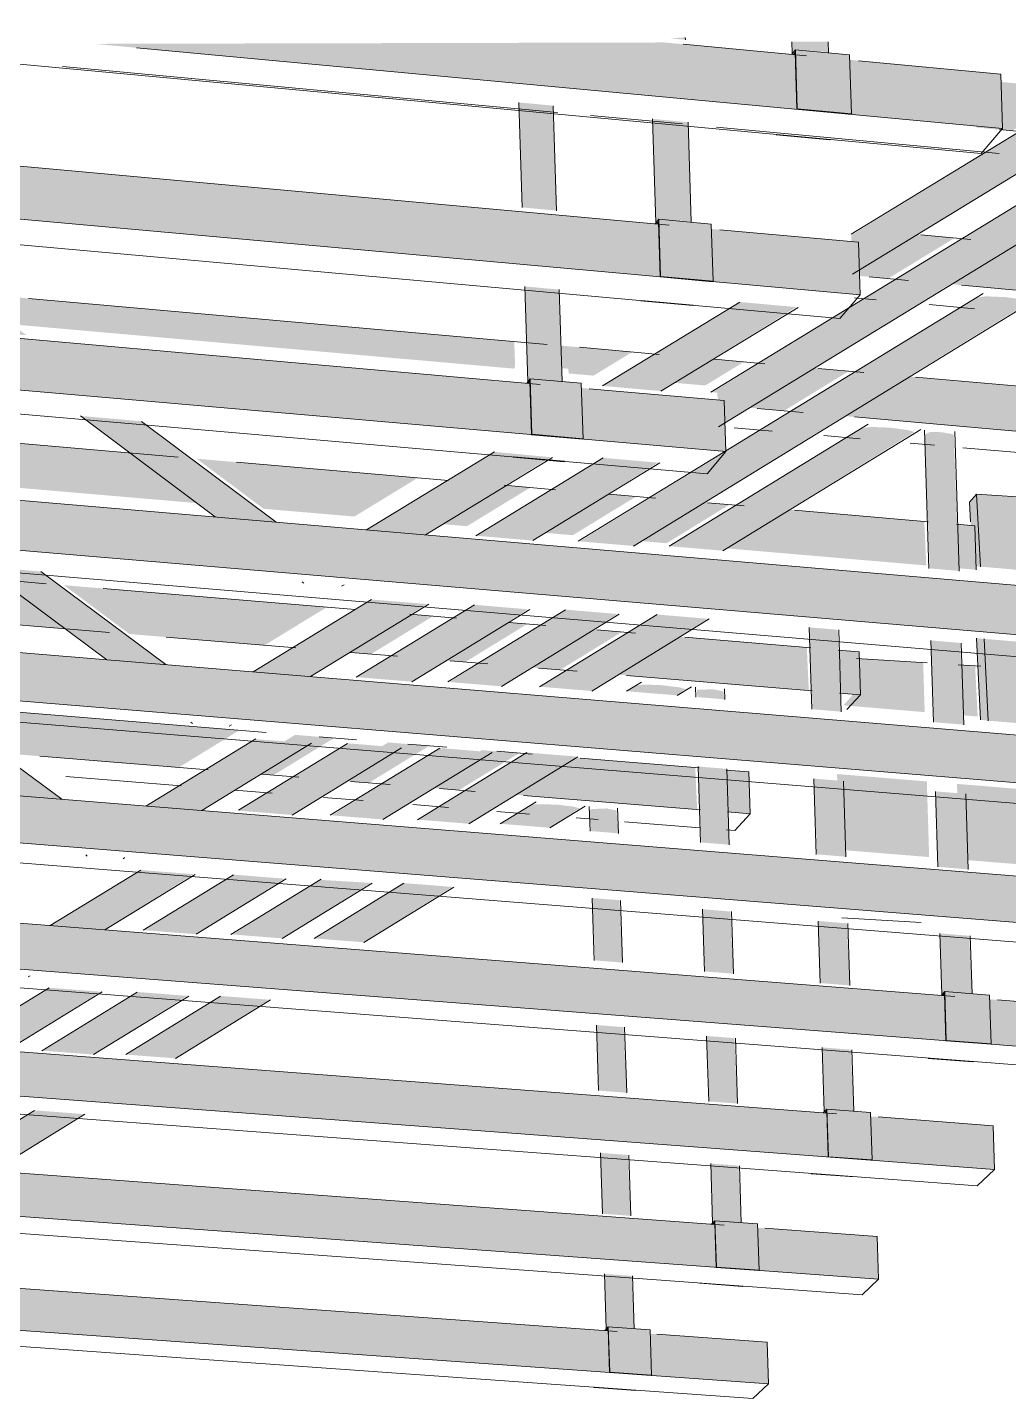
# Model space of a CAD drawing. Header units: inches. Extents: x -4126 to 2305, y -1116 to 12338.
# Drawn here: x 1846.7703 to 1846.8191, y -788.1715 to -788.1033 of the extents above; entities that cross this region are included whole.
import ezdxf

# ---------------------------------------------------------------- set-up
doc = ezdxf.new("R2010")
doc.units = ezdxf.units.IN
doc.header["$MEASUREMENT"] = 0
doc.layers.add('S-BEAM', color=12, linetype='Continuous', lineweight=9)

msp = doc.modelspace()

# ---------------------------------------------------------------- hatches: boundary and pattern name
at = {"layer": 'S-BEAM'}
h = msp.add_hatch(color=256, dxfattribs=at)
h.paths.add_polyline_path([(1846.823581, -788.123772), (1846.823513, -788.121524), (1846.822287, -788.121416), (1846.822355, -788.123664), (1846.823101, -788.12373)], flags=0)
h.paths.add_polyline_path([(1846.820817, -788.123529), (1846.82073, -788.121277), (1846.813905, -788.120672), (1846.810694, -788.122639), (1846.820729, -788.123521)], flags=0)
h.paths.add_polyline_path([(1846.807973, -788.1224), (1846.81119, -788.120431), (1846.808777, -788.120217), (1846.805555, -788.122187), (1846.807122, -788.122325)], flags=0)
h.paths.add_polyline_path([(1846.804045, -788.121145), (1846.805972, -788.119968), (1846.803317, -788.119733), (1846.801386, -788.120911), (1846.802444, -788.121004)], flags=0)
h.paths.add_polyline_path([(1846.798481, -788.120655), (1846.800415, -788.119476), (1846.796247, -788.119106), (1846.796326, -788.12023), (1846.797235, -788.120311), (1846.797243, -788.120545), (1846.798123, -788.120623)], flags=0)
h.paths.add_polyline_path([(1846.79452, -788.120305), (1846.794583, -788.120213), (1846.794542, -788.118955), (1846.767706, -788.116575), (1846.769773, -788.118121), (1846.794445, -788.120298)], flags=0)
h.paths.add_polyline_path([(1846.766716, -788.117852), (1846.764645, -788.116303), (1846.752567, -788.115232), (1846.751588, -788.115877), (1846.752563, -788.116603), (1846.75924, -788.117192)], flags=0)
h.paths.add_polyline_path([(1846.74779, -788.116182), (1846.748621, -788.115635), (1846.74747, -788.11478), (1846.741369, -788.114239), (1846.743318, -788.115787), (1846.746677, -788.116084)], flags=0)
h.paths.add_polyline_path([(1846.740283, -788.115519), (1846.738329, -788.113969), (1846.734042, -788.113589), (1846.736159, -788.115156), (1846.737645, -788.115287)], flags=0)
h.paths.add_polyline_path([(1846.733223, -788.114897), (1846.731101, -788.113328), (1846.714912, -788.111892), (1846.712874, -788.113101), (1846.724691, -788.114144)], flags=0)
h.paths.add_polyline_path([(1846.709968, -788.112845), (1846.71201, -788.111635), (1846.706387, -788.111136), (1846.704338, -788.112348), (1846.708294, -788.112697)], flags=0)
h.paths.add_polyline_path([(1846.70133, -788.112082), (1846.703382, -788.110869), (1846.697289, -788.110329), (1846.695229, -788.111544), (1846.699073, -788.111883)], flags=0)
h.paths.add_polyline_path([(1846.69211, -788.111269), (1846.694174, -788.110053), (1846.659028, -788.106935), (1846.661261, -788.108547), (1846.69032, -788.111111)], flags=0)
h.paths.add_polyline_path([(1846.658012, -788.10826), (1846.655774, -788.106647), (1846.648005, -788.105958), (1846.64609, -788.10718), (1846.646135, -788.107212), (1846.655628, -788.10805)], flags=0)
h.paths.add_polyline_path([(1846.642892, -788.106926), (1846.642921, -788.106908), (1846.640692, -788.105309), (1846.635987, -788.104892), (1846.638131, -788.106506), (1846.642684, -788.106908)], flags=0)
h.paths.add_polyline_path([(1846.629593, -788.106716), (1846.629634, -788.106387), (1846.626342, -788.104036), (1846.624217, -788.103848), (1846.624333, -788.106253), (1846.629551, -788.106712)], flags=0)
h.paths.add_polyline_path([(1846.63487, -788.106218), (1846.632764, -788.104606), (1846.629463, -788.104313), (1846.631742, -788.105942), (1846.634056, -788.106146)], flags=0)
h.paths.add_polyline_path([(1846.644399, -788.105966), (1846.64485, -788.105678), (1846.643878, -788.105592)], flags=0)
h = msp.add_hatch(color=256, dxfattribs=at)
h.paths.add_polyline_path([(1846.777203, -788.135024), (1846.770926, -788.130393), (1846.76807, -788.130151), (1846.774313, -788.134784), (1846.7772, -788.135024)], flags=0)
h.paths.add_polyline_path([(1846.765475, -788.126298), (1846.758625, -788.121242), (1846.755744, -788.12099), (1846.762593, -788.126052), (1846.765459, -788.126297)], flags=0)
h.paths.add_polyline_path([(1846.75289, -788.116934), (1846.751888, -788.116229), (1846.751062, -788.116775), (1846.752858, -788.116932)], flags=0)
h.paths.add_polyline_path([(1846.748969, -788.115954), (1846.750351, -788.115046), (1846.745397, -788.1114), (1846.742489, -788.111137), (1846.747841, -788.115116)], flags=0)
h.paths.add_polyline_path([(1846.739348, -788.106859), (1846.734557, -788.103349), (1846.732015, -788.103352), (1846.736366, -788.106586), (1846.739301, -788.106855)], flags=0)
h = msp.add_hatch(color=256, dxfattribs=at)
h.paths.add_polyline_path([(1846.782687, -788.127938), (1846.775926, -788.122917), (1846.772988, -788.12266), (1846.779717, -788.127683), (1846.782685, -788.127938)], flags=0)
h.paths.add_polyline_path([(1846.770264, -788.11864), (1846.762869, -788.113145), (1846.759902, -788.112877), (1846.767301, -788.118378), (1846.770247, -788.118639)], flags=0)
h.paths.add_polyline_path([(1846.756897, -788.108637), (1846.756494, -788.108375), (1846.756194, -788.108575), (1846.756866, -788.108634)], flags=0)
h.paths.add_polyline_path([(1846.75349, -788.108083), (1846.754912, -788.10715), (1846.75, -788.103515), (1846.747384, -788.103519), (1846.751993, -788.106964)], flags=0)
h = msp.add_hatch(color=256, dxfattribs=at)
h.paths.add_polyline_path([(1846.790117, -788.12857), (1846.796351, -788.124711), (1846.79355, -788.124445), (1846.787214, -788.128324), (1846.790044, -788.128565)], flags=0)
h.paths.add_polyline_path([(1846.801831, -788.121419), (1846.80858, -788.117245), (1846.80577, -788.116992), (1846.798949, -788.121166), (1846.801777, -788.121415)], flags=0)
h.paths.add_polyline_path([(1846.811366, -788.115598), (1846.83137, -788.103332), (1846.828155, -788.103338), (1846.811307, -788.113672), (1846.811365, -788.115572)], flags=0)
h = msp.add_hatch(color=256, dxfattribs=at)
h.paths.add_polyline_path([(1846.8016, -788.113014), (1846.80176, -788.112866), (1846.803341, -788.112989), (1846.803172, -788.108046), (1846.801435, -788.107884), (1846.801599, -788.112992)], flags=0)
h.paths.add_polyline_path([(1846.803052, -788.103945), (1846.803032, -788.103826), (1846.802318, -788.103879), (1846.803036, -788.103944)], flags=0)
h = msp.add_hatch(color=256, dxfattribs=at)
h.paths.add_polyline_path([(1846.811746, -788.116639), (1846.811664, -788.114021), (1846.804353, -788.113357), (1846.804436, -788.115981)], flags=0)
h.paths.add_polyline_path([(1846.801805, -788.115744), (1846.801718, -788.113117), (1846.7023, -788.104081), (1846.672989, -788.10415), (1846.801729, -788.115738)], flags=0)
h = msp.add_hatch(color=256, dxfattribs=at)
h.paths.add_polyline_path([(1846.818837, -788.108355), (1846.818754, -788.105653), (1846.811232, -788.104946), (1846.811315, -788.107655), (1846.812077, -788.107726)], flags=0)
h.paths.add_polyline_path([(1846.808608, -788.107403), (1846.808519, -788.104691), (1846.802021, -788.104081), (1846.77365, -788.10415), (1846.808532, -788.107396)], flags=0)
for points in [[(1846.808381, -788.104605), (1846.808571, -788.104432), (1846.810174, -788.104558), (1846.810153, -788.104044), (1846.808364, -788.104047), (1846.80838, -788.104561)], [(1846.808373, -788.104613), (1846.80838, -788.104561), (1846.808371, -788.10456)], [(1846.808608, -788.107403), (1846.808626, -788.107381), (1846.808491, -788.104496), (1846.808399, -788.104676), (1846.808473, -788.104636), (1846.808519, -788.104579), (1846.808607, -788.10738)], [(1846.811316, -788.107631), (1846.811224, -788.104696), (1846.808534, -788.104443), (1846.808626, -788.107381)], [(1846.801592, -788.113021), (1846.801599, -788.112992), (1846.801591, -788.112991)], [(1846.801805, -788.115744), (1846.801822, -788.115723), (1846.801685, -788.112935), (1846.801613, -788.113104), (1846.801637, -788.113107), (1846.801718, -788.113008), (1846.801805, -788.115723)], [(1846.804436, -788.115959), (1846.804346, -788.113115), (1846.801731, -788.112877), (1846.801822, -788.115723), (1846.803261, -788.115853)], [(1846.795406, -788.123591), (1846.795422, -788.123571), (1846.795292, -788.120861), (1846.795188, -788.121028), (1846.795242, -788.121034), (1846.79532, -788.120937), (1846.795406, -788.12357)], [(1846.795213, -788.120931), (1846.795219, -788.120923), (1846.795213, -788.120922)], [(1846.797964, -788.123792), (1846.797875, -788.121035), (1846.795332, -788.120811), (1846.795422, -788.123571)], [(1846.837216, -788.142352), (1846.837148, -788.139995), (1846.628077, -788.122694), (1846.628198, -788.125225), (1846.833674, -788.142062)], [(1846.830495, -788.148719), (1846.830428, -788.146426), (1846.626872, -788.13007), (1846.626991, -788.132527), (1846.828491, -788.148559)], [(1846.824501, -788.154398), (1846.824434, -788.152163), (1846.625802, -788.136626), (1846.625918, -788.139017), (1846.819718, -788.154027)], [(1846.818436, -788.160144), (1846.818369, -788.157967), (1846.624723, -788.143236), (1846.624836, -788.14556), (1846.810937, -788.159579)], [(1846.812671, -788.165605), (1846.812605, -788.163483), (1846.623701, -788.149497), (1846.623811, -788.151759), (1846.810808, -788.165468)], [(1846.815819, -788.151427), (1846.815826, -788.151395), (1846.815818, -788.151395)], [(1846.815972, -788.151501), (1846.815966, -788.151297), (1846.81584, -788.151488), (1846.815902, -788.151457), (1846.815953, -788.151406), (1846.815969, -788.151501)], [(1846.818201, -788.151676), (1846.818194, -788.151472), (1846.815966, -788.151297), (1846.816012, -788.151504), (1846.817401, -788.151613)], [(1846.807186, -788.170802), (1846.80712, -788.168732), (1846.622732, -788.155436), (1846.622839, -788.157638), (1846.802031, -788.170434)], [(1846.809969, -788.157255), (1846.809975, -788.157236), (1846.809968, -788.157235)], [(1846.810106, -788.157339), (1846.810088, -788.157152), (1846.809985, -788.157327), (1846.810048, -788.157285), (1846.810088, -788.157246), (1846.810099, -788.157338)], [(1846.812282, -788.157504), (1846.812276, -788.157306), (1846.8101, -788.15714), (1846.810155, -788.157342), (1846.811513, -788.157446)], [(1846.804531, -788.162886), (1846.804475, -788.162743), (1846.804381, -788.162871), (1846.804478, -788.162831), (1846.804514, -788.162796), (1846.804525, -788.162885)], [(1846.804409, -788.162793), (1846.804415, -788.162786), (1846.804409, -788.162786)], [(1846.806657, -788.163043), (1846.806651, -788.16285), (1846.804525, -788.162693), (1846.804579, -788.162889), (1846.806484, -788.16303)], [(1846.799227, -788.168163), (1846.799182, -788.168015), (1846.799081, -788.16815), (1846.799138, -788.168148), (1846.799211, -788.168076), (1846.799221, -788.168163)], [(1846.799119, -788.168063), (1846.799124, -788.168059), (1846.799116, -788.167966)], [(1846.801305, -788.168313), (1846.801299, -788.168126), (1846.799221, -788.167976), (1846.799257, -788.168166), (1846.800593, -788.168262)]]:
    msp.add_hatch(color=256, dxfattribs=at).paths.add_polyline_path(points, flags=0)
h = msp.add_hatch(color=256, dxfattribs=at)
h.paths.add_polyline_path([(1846.805074, -788.124433), (1846.804993, -788.121895), (1846.797882, -788.121269), (1846.797964, -788.123814), (1846.803072, -788.124259)], flags=0)
h.paths.add_polyline_path([(1846.795406, -788.123591), (1846.79532, -788.121043), (1846.630711, -788.106556), (1846.63084, -788.109249), (1846.79533, -788.123584)], flags=0)
h = msp.add_hatch(color=256, dxfattribs=at)
h.paths.add_polyline_path([(1846.836284, -788.110053), (1846.836216, -788.107682), (1846.835703, -788.107633), (1846.835771, -788.110005), (1846.836216, -788.110046)], flags=0)
h.paths.add_polyline_path([(1846.834148, -788.109854), (1846.834047, -788.107478), (1846.825541, -788.10668), (1846.822167, -788.108739), (1846.834046, -788.109844)], flags=0)
h.paths.add_polyline_path([(1846.819301, -788.108473), (1846.822681, -788.106411), (1846.818106, -788.105982), (1846.818152, -788.107505), (1846.817503, -788.108305), (1846.818152, -788.108366)], flags=0)
h = msp.add_hatch(color=256, dxfattribs=at)
h.paths.add_polyline_path([(1846.796913, -788.120937), (1846.796754, -788.11637), (1846.795065, -788.116217), (1846.795224, -788.12092), (1846.795376, -788.120803), (1846.796909, -788.120937)], flags=0)
h.paths.add_polyline_path([(1846.796637, -788.112442), (1846.796443, -788.10722), (1846.794767, -788.107063), (1846.794957, -788.112288), (1846.79662, -788.112441)], flags=0)
h = msp.add_hatch(color=256, dxfattribs=at)
h.paths.add_polyline_path([(1846.772016, -788.141723), (1846.76618, -788.137445), (1846.763404, -788.137217), (1846.769202, -788.141496), (1846.772013, -788.141722)], flags=0)
h.paths.add_polyline_path([(1846.760928, -788.133518), (1846.754572, -788.128857), (1846.751773, -788.128619), (1846.758121, -788.133285), (1846.760911, -788.133517)], flags=0)
h.paths.add_polyline_path([(1846.749056, -788.124734), (1846.742115, -788.119643), (1846.739295, -788.119396), (1846.746257, -788.124495), (1846.749025, -788.124732)], flags=0)
h.paths.add_polyline_path([(1846.736314, -788.115307), (1846.728713, -788.109734), (1846.725876, -788.109477), (1846.733483, -788.115057), (1846.736268, -788.115303)], flags=0)
h = msp.add_hatch(color=256, dxfattribs=at)
h.paths.add_polyline_path([(1846.784392, -788.135618), (1846.7902, -788.132014), (1846.787429, -788.131788), (1846.781566, -788.135385), (1846.784322, -788.135613)], flags=0)
h.paths.add_polyline_path([(1846.79545, -788.128856), (1846.801699, -788.124982), (1846.798959, -788.124743), (1846.792643, -788.128617), (1846.795397, -788.128852)], flags=0)
h.paths.add_polyline_path([(1846.804701, -788.123199), (1846.826678, -788.109705), (1846.826376, -788.109602), (1846.825428, -788.109465), (1846.824321, -788.109426), (1846.82392, -788.109494), (1846.804398, -788.121474), (1846.804649, -788.121504), (1846.8047, -788.123174)], flags=0)
h = msp.add_hatch(color=256, dxfattribs=at)
h.paths.add_polyline_path([(1846.817522, -788.130308), (1846.817455, -788.128126), (1846.816478, -788.128042), (1846.816545, -788.130225), (1846.817278, -788.130287)], flags=0)
h.paths.add_polyline_path([(1846.815043, -788.130096), (1846.814945, -788.127909), (1846.807903, -788.127302), (1846.804778, -788.129218), (1846.814944, -788.130088)], flags=0)
h.paths.add_polyline_path([(1846.802119, -788.128991), (1846.805249, -788.127073), (1846.80333, -788.126908), (1846.800196, -788.128827)], flags=0)
h.paths.add_polyline_path([(1846.797456, -788.128592), (1846.800596, -788.126672), (1846.798166, -788.126462), (1846.795022, -788.128384)], flags=0)
h.paths.add_polyline_path([(1846.792191, -788.128142), (1846.795341, -788.126219), (1846.792667, -788.125988), (1846.789512, -788.127913)], flags=0)
h.paths.add_polyline_path([(1846.786584, -788.127663), (1846.789745, -788.125736), (1846.778743, -788.124788), (1846.782068, -788.127277), (1846.785356, -788.127558)], flags=0)
h.paths.add_polyline_path([(1846.779037, -788.127017), (1846.775703, -788.124525), (1846.761638, -788.123312), (1846.765006, -788.125818), (1846.77897, -788.127012)], flags=0)
h.paths.add_polyline_path([(1846.762036, -788.125564), (1846.758661, -788.123055), (1846.745336, -788.121906), (1846.748744, -788.124427), (1846.759079, -788.125311)], flags=0)
h.paths.add_polyline_path([(1846.745833, -788.124178), (1846.742418, -788.121654), (1846.730701, -788.120643), (1846.734145, -788.123179), (1846.741794, -788.123833)], flags=0)
h.paths.add_polyline_path([(1846.731287, -788.122934), (1846.727837, -788.120396), (1846.711222, -788.118963), (1846.707905, -788.120935), (1846.728833, -788.122725)], flags=0)
h.paths.add_polyline_path([(1846.705068, -788.120692), (1846.70839, -788.118719), (1846.703633, -788.118309), (1846.700301, -788.120285), (1846.702915, -788.120508)], flags=0)
h.paths.add_polyline_path([(1846.697372, -788.120034), (1846.70071, -788.118056), (1846.695046, -788.117568), (1846.691697, -788.119549), (1846.694277, -788.11977)], flags=0)
h.paths.add_polyline_path([(1846.688664, -788.11929), (1846.69202, -788.117307), (1846.685883, -788.116778), (1846.682515, -788.118764), (1846.68564, -788.119031)], flags=0)
h.paths.add_polyline_path([(1846.679371, -788.118495), (1846.682745, -788.116507), (1846.67091, -788.115486), (1846.674502, -788.118079), (1846.678059, -788.118383)], flags=0)
h.paths.add_polyline_path([(1846.671283, -788.117804), (1846.667683, -788.115208), (1846.655881, -788.11419), (1846.659511, -788.116797), (1846.668368, -788.117554)], flags=0)
h.paths.add_polyline_path([(1846.65636, -788.116528), (1846.652721, -788.113917), (1846.641581, -788.112956), (1846.645247, -788.115577), (1846.655416, -788.116447)], flags=0)
h.paths.add_polyline_path([(1846.642161, -788.115313), (1846.638486, -788.11269), (1846.628763, -788.111851), (1846.632462, -788.114484), (1846.638149, -788.11497)], flags=0)
h.paths.add_polyline_path([(1846.629434, -788.114225), (1846.625727, -788.111589), (1846.623177, -788.111369), (1846.623291, -788.113707), (1846.628538, -788.114149)], flags=0)
h = msp.add_hatch(color=256, dxfattribs=at)
h.paths.add_polyline_path([(1846.829569, -788.117304), (1846.829473, -788.114996), (1846.828813, -788.114936), (1846.828881, -788.117242), (1846.829568, -788.117304)], flags=0)
h.paths.add_polyline_path([(1846.827301, -788.117099), (1846.8272, -788.114789), (1846.819235, -788.114063), (1846.815946, -788.116074), (1846.827199, -788.11709)], flags=0)
h.paths.add_polyline_path([(1846.813154, -788.115822), (1846.816449, -788.113809), (1846.813812, -788.113569), (1846.811068, -788.115243), (1846.811087, -788.115635), (1846.811223, -788.115647)], flags=0)
h = msp.add_hatch(color=256, dxfattribs=at)
h.paths.add_polyline_path([(1846.844315, -788.135625), (1846.844247, -788.1332), (1846.837542, -788.132629), (1846.837611, -788.135059), (1846.843366, -788.135545)], flags=0)
h.paths.add_polyline_path([(1846.835196, -788.134855), (1846.835122, -788.132422), (1846.629354, -788.11487), (1846.629479, -788.11748), (1846.835136, -788.13485)], flags=0)
h = msp.add_hatch(color=256, dxfattribs=at)
h.paths.add_polyline_path([(1846.778979, -788.142281), (1846.784371, -788.138929), (1846.781629, -788.138739), (1846.776226, -788.142061), (1846.778911, -788.142277)], flags=0)
h.paths.add_polyline_path([(1846.789435, -788.135878), (1846.79523, -788.132279), (1846.792557, -788.132053), (1846.786699, -788.135652), (1846.789384, -788.135874)], flags=0)
h.paths.add_polyline_path([(1846.800462, -788.129124), (1846.820213, -788.116975), (1846.819917, -788.116877), (1846.818991, -788.116748), (1846.817998, -788.116707), (1846.817525, -788.116775), (1846.797801, -788.128898), (1846.800429, -788.129122)], flags=0)
h = msp.add_hatch(color=256, dxfattribs=at)
h.paths.add_polyline_path([(1846.811765, -788.136533), (1846.811699, -788.134399), (1846.810596, -788.134307), (1846.810663, -788.136441), (1846.811394, -788.136502)], flags=0)
h.paths.add_polyline_path([(1846.809198, -788.136319), (1846.8091, -788.134181), (1846.80248, -788.133626), (1846.799419, -788.135505), (1846.809099, -788.136311)], flags=0)
h.paths.add_polyline_path([(1846.796824, -788.135289), (1846.79989, -788.133408), (1846.797844, -788.133243), (1846.794784, -788.13512)], flags=0)
h.paths.add_polyline_path([(1846.792107, -788.134897), (1846.795182, -788.133013), (1846.79325, -788.132851), (1846.790171, -788.134736)], flags=0)
h.paths.add_polyline_path([(1846.787414, -788.134506), (1846.790498, -788.13262), (1846.788052, -788.132414), (1846.784963, -788.134302)], flags=0)
h.paths.add_polyline_path([(1846.782114, -788.134065), (1846.785208, -788.132176), (1846.77213, -788.131078), (1846.775394, -788.133506), (1846.780545, -788.133935)], flags=0)
h.paths.add_polyline_path([(1846.772446, -788.133261), (1846.769175, -788.13083), (1846.755947, -788.12972), (1846.759249, -788.132163), (1846.767573, -788.132855)], flags=0)
h.paths.add_polyline_path([(1846.75636, -788.131922), (1846.753051, -788.129476), (1846.741419, -788.1285), (1846.744756, -788.130957), (1846.75028, -788.131416)], flags=0)
h.paths.add_polyline_path([(1846.741919, -788.130721), (1846.738576, -788.128261), (1846.72663, -788.127259), (1846.730002, -788.129729), (1846.741634, -788.130697)], flags=0)
h.paths.add_polyline_path([(1846.72722, -788.129497), (1846.723841, -788.127025), (1846.708185, -788.12571), (1846.704942, -788.127643), (1846.724345, -788.129258)], flags=0)
h.paths.add_polyline_path([(1846.702177, -788.127413), (1846.705426, -788.125479), (1846.700521, -788.125067), (1846.697262, -788.127004), (1846.700427, -788.127268)], flags=0)
h.paths.add_polyline_path([(1846.694406, -788.126767), (1846.69767, -788.124828), (1846.69288, -788.124426), (1846.689606, -788.126367), (1846.694095, -788.126741)], flags=0)
h.paths.add_polyline_path([(1846.686658, -788.126122), (1846.689937, -788.124179), (1846.684235, -788.1237), (1846.680944, -788.125646), (1846.685454, -788.126022)], flags=0)
h.paths.add_polyline_path([(1846.677891, -788.125392), (1846.681135, -788.12344), (1846.667168, -788.122276), (1846.670671, -788.124792), (1846.676814, -788.125303)], flags=0)
h.paths.add_polyline_path([(1846.667545, -788.124532), (1846.66402, -788.122003), (1846.652962, -788.121075), (1846.656514, -788.123614), (1846.666896, -788.124478)], flags=0)
h.paths.add_polyline_path([(1846.653452, -788.123359), (1846.649893, -788.120817), (1846.640241, -788.120007), (1846.643824, -788.122558), (1846.650897, -788.123146)], flags=0)
h.paths.add_polyline_path([(1846.640821, -788.122308), (1846.63723, -788.119754), (1846.627311, -788.118922), (1846.630927, -788.121484), (1846.637941, -788.122068)], flags=0)
h.paths.add_polyline_path([(1846.627982, -788.121239), (1846.624359, -788.118674), (1846.622193, -788.118492), (1846.622304, -788.120767), (1846.627184, -788.121173)], flags=0)
h = msp.add_hatch(color=256, dxfattribs=at)
h.paths.add_polyline_path([(1846.774156, -788.14822), (1846.778583, -788.145456), (1846.775953, -788.145247), (1846.771467, -788.14801), (1846.77409, -788.148215)], flags=0)
h.paths.add_polyline_path([(1846.783474, -788.142505), (1846.788855, -788.139157), (1846.786241, -788.138942), (1846.780819, -788.142293), (1846.783424, -788.142502)], flags=0)
h.paths.add_polyline_path([(1846.793904, -788.136109), (1846.799688, -788.132513), (1846.797092, -788.132294), (1846.791306, -788.135895), (1846.79387, -788.136106)], flags=0)
h.paths.add_polyline_path([(1846.804905, -788.129362), (1846.814448, -788.123459), (1846.814156, -788.123366), (1846.81325, -788.123243), (1846.812281, -788.123204), (1846.811821, -788.123268), (1846.802298, -788.12914), (1846.804888, -788.129361)], flags=0)
h = msp.add_hatch(color=256, dxfattribs=at)
h.paths.add_polyline_path([(1846.815827, -788.151421), (1846.815998, -788.151291), (1846.817314, -788.151393), (1846.817183, -788.148517), (1846.815734, -788.1484), (1846.815826, -788.151395)], flags=0)
h.paths.add_polyline_path([(1846.817124, -788.145211), (1846.816959, -788.141453), (1846.815516, -788.141334), (1846.815647, -788.145092), (1846.817112, -788.145211)], flags=0)
h.paths.add_polyline_path([(1846.816903, -788.138015), (1846.816735, -788.13395), (1846.815284, -788.133827), (1846.815439, -788.137893), (1846.816882, -788.138014)], flags=0)
h.paths.add_polyline_path([(1846.816668, -788.130368), (1846.816412, -788.123591), (1846.816318, -788.123555), (1846.815825, -788.123469), (1846.815253, -788.12345), (1846.814968, -788.123575), (1846.815217, -788.130244), (1846.816637, -788.130366)], flags=0)
h = msp.add_hatch(color=256, dxfattribs=at)
h.paths.add_polyline_path([(1846.806287, -788.142449), (1846.806221, -788.140368), (1846.805006, -788.140269), (1846.805072, -788.14235), (1846.805803, -788.142409)], flags=0)
h.paths.add_polyline_path([(1846.803643, -788.142234), (1846.803547, -788.14015), (1846.797316, -788.13964), (1846.794325, -788.141479), (1846.803546, -788.142227)], flags=0)
h.paths.add_polyline_path([(1846.79179, -788.141274), (1846.794786, -788.139433), (1846.792921, -788.139281), (1846.789922, -788.141122)], flags=0)
h.paths.add_polyline_path([(1846.78731, -788.140911), (1846.790314, -788.139068), (1846.788265, -788.1389), (1846.785257, -788.140744)], flags=0)
h.paths.add_polyline_path([(1846.782564, -788.140526), (1846.785577, -788.138681), (1846.783633, -788.138522), (1846.780616, -788.140368), (1846.781422, -788.140434)], flags=0)
h.paths.add_polyline_path([(1846.777841, -788.140143), (1846.780863, -788.138295), (1846.765936, -788.137075), (1846.769128, -788.139437), (1846.776083, -788.140001)], flags=0)
h.paths.add_polyline_path([(1846.766259, -788.139205), (1846.763059, -788.13684), (1846.751508, -788.135895), (1846.754734, -788.138271), (1846.758781, -788.138599)], flags=0)
h.paths.add_polyline_path([(1846.751917, -788.138042), (1846.748685, -788.135665), (1846.736822, -788.134695), (1846.740082, -788.137083), (1846.750131, -788.137898)], flags=0)
h.paths.add_polyline_path([(1846.737319, -788.136859), (1846.734052, -788.134468), (1846.72278, -788.133547), (1846.726074, -788.135948), (1846.732833, -788.136496)], flags=0)
h.paths.add_polyline_path([(1846.723363, -788.135728), (1846.720063, -788.133325), (1846.705292, -788.132117), (1846.702128, -788.134007), (1846.715538, -788.135094)], flags=0)
h.paths.add_polyline_path([(1846.699432, -788.133789), (1846.702569, -788.131895), (1846.698023, -788.131523), (1846.694845, -788.133417), (1846.698246, -788.133693)], flags=0)
h.paths.add_polyline_path([(1846.692062, -788.133191), (1846.695246, -788.131296), (1846.690309, -788.130892), (1846.687116, -788.132791), (1846.6896, -788.132992)], flags=0)
h.paths.add_polyline_path([(1846.684241, -788.132558), (1846.68744, -788.130658), (1846.682619, -788.130264), (1846.67941, -788.132166), (1846.680956, -788.132291)], flags=0)
h.paths.add_polyline_path([(1846.676442, -788.131926), (1846.679657, -788.130021), (1846.663673, -788.128715), (1846.667106, -788.131169), (1846.672912, -788.131639)], flags=0)
h.paths.add_polyline_path([(1846.664068, -788.130923), (1846.660627, -788.128466), (1846.651043, -788.127682), (1846.654507, -788.130148), (1846.663669, -788.13089)], flags=0)
h.paths.add_polyline_path([(1846.651526, -788.129906), (1846.648055, -788.127438), (1846.638206, -788.126633), (1846.641701, -788.12911), (1846.650706, -788.12984)], flags=0)
h.paths.add_polyline_path([(1846.638779, -788.128873), (1846.635277, -788.126393), (1846.625951, -788.125631), (1846.629475, -788.128119), (1846.637744, -788.128789)], flags=0)
h.paths.add_polyline_path([(1846.62661, -788.127887), (1846.623078, -788.125396), (1846.62126, -788.125247), (1846.621368, -788.127462), (1846.622508, -788.127554)], flags=0)
h = msp.add_hatch(color=256, dxfattribs=at)
h.paths.add_polyline_path([(1846.818127, -788.137818), (1846.817918, -788.133747), (1846.81754, -788.133707), (1846.817749, -788.137778)], flags=0)
h.paths.add_polyline_path([(1846.817735, -788.130155), (1846.81755, -788.126554), (1846.817194, -788.126945), (1846.817363, -788.130115), (1846.817545, -788.130134)], flags=0)
h = msp.add_hatch(color=256, dxfattribs=at)
h.paths.add_polyline_path([(1846.916105, -788.145623), (1846.915766, -788.137448), (1846.843601, -788.132811), (1846.843657, -788.134797), (1846.842615, -788.13583), (1846.829007, -788.134683), (1846.829156, -788.138517), (1846.830062, -788.138592), (1846.830068, -788.138808), (1846.836618, -788.139352), (1846.836686, -788.140747), (1846.906, -788.145002)], flags=0)
h.paths.add_polyline_path([(1846.827528, -788.138598), (1846.827546, -788.138514), (1846.827428, -788.134549), (1846.822396, -788.134125), (1846.822536, -788.138183), (1846.827323, -788.138581)], flags=0)
h.paths.add_polyline_path([(1846.820981, -788.138054), (1846.820858, -788.133995), (1846.817918, -788.133747), (1846.818127, -788.137818), (1846.82096, -788.138053)], flags=0)
h.paths.add_polyline_path([(1846.825527, -788.130821), (1846.825337, -788.127067), (1846.822178, -788.126881), (1846.822288, -788.130544), (1846.825256, -788.130798)], flags=0)
h.paths.add_polyline_path([(1846.820749, -788.130413), (1846.820589, -788.126754), (1846.81755, -788.126554), (1846.817735, -788.130155), (1846.820588, -788.130399)], flags=0)
h = msp.add_hatch(color=256, dxfattribs=at)
h.paths.add_polyline_path([(1846.769281, -788.154223), (1846.773963, -788.151301), (1846.771396, -788.151102), (1846.766658, -788.154024), (1846.769217, -788.154219)], flags=0)
h.paths.add_polyline_path([(1846.7787, -788.148439), (1846.783118, -788.145678), (1846.780566, -788.145475), (1846.776092, -788.148235), (1846.778651, -788.148435)], flags=0)
h.paths.add_polyline_path([(1846.787995, -788.14273), (1846.793365, -788.139386), (1846.790829, -788.139178), (1846.78546, -788.142527), (1846.787961, -788.142728)], flags=0)
h.paths.add_polyline_path([(1846.798399, -788.136341), (1846.804171, -788.132749), (1846.801652, -788.132536), (1846.795856, -788.136131), (1846.798382, -788.136339)], flags=0)
h = msp.add_hatch(color=256, dxfattribs=at)
h.paths.add_polyline_path([(1846.809976, -788.157249), (1846.810141, -788.157135), (1846.811427, -788.157232), (1846.811289, -788.154183), (1846.809876, -788.154072), (1846.809975, -788.157236)], flags=0)
h.paths.add_polyline_path([(1846.811232, -788.150986), (1846.811093, -788.147898), (1846.809678, -788.147784), (1846.809791, -788.150872), (1846.81122, -788.150985)], flags=0)
h.paths.add_polyline_path([(1846.811032, -788.144584), (1846.810871, -788.140817), (1846.809456, -788.1407), (1846.809602, -788.144469), (1846.811011, -788.144583)], flags=0)
h.paths.add_polyline_path([(1846.810806, -788.13737), (1846.810636, -788.133295), (1846.80922, -788.133174), (1846.809388, -788.137252), (1846.810776, -788.137368)], flags=0)
h = msp.add_hatch(color=256, dxfattribs=at)
h.paths.add_polyline_path([(1846.928621, -788.154174), (1846.928387, -788.148368), (1846.922242, -788.147861), (1846.922243, -788.145798), (1846.923398, -788.145001), (1846.928268, -788.145408), (1846.928133, -788.142054), (1846.915827, -788.14128), (1846.916, -788.145455), (1846.915515, -788.145812), (1846.836525, -788.140969), (1846.836542, -788.141539), (1846.835557, -788.142515), (1846.822471, -788.141444), (1846.822613, -788.144989), (1846.823483, -788.14506), (1846.82349, -788.14527), (1846.829879, -788.145784), (1846.829947, -788.148081), (1846.829655, -788.14837), (1846.928618, -788.154173)], flags=0)
h.paths.add_polyline_path([(1846.821012, -788.14507), (1846.821044, -788.144989), (1846.820933, -788.141319), (1846.816573, -788.140962), (1846.816689, -788.144722), (1846.821007, -788.14507)], flags=0)
h.paths.add_polyline_path([(1846.815188, -788.144601), (1846.815071, -788.140839), (1846.810604, -788.140473), (1846.810722, -788.144241), (1846.815133, -788.144597)], flags=0)
h.paths.add_polyline_path([(1846.817603, -788.13761), (1846.817474, -788.135092), (1846.816391, -788.135024), (1846.816467, -788.137516), (1846.817392, -788.137593)], flags=0)
h.paths.add_polyline_path([(1846.814965, -788.137391), (1846.814889, -788.134929), (1846.811524, -788.134718), (1846.811574, -788.136316), (1846.81092, -788.137055), (1846.814944, -788.137389)], flags=0)
h = msp.add_hatch(color=256, dxfattribs=at)
h.paths.add_polyline_path([(1846.764652, -788.159924), (1846.769012, -788.157198), (1846.766504, -788.157009), (1846.762092, -788.159735), (1846.76459, -788.15992)], flags=0)
h.paths.add_polyline_path([(1846.773595, -788.154424), (1846.778269, -788.151505), (1846.775776, -788.151312), (1846.771049, -788.154231), (1846.773548, -788.154421)], flags=0)
h.paths.add_polyline_path([(1846.782992, -788.148646), (1846.787403, -788.145888), (1846.784855, -788.145734), (1846.780518, -788.148453), (1846.78296, -788.148643)], flags=0)
h.paths.add_polyline_path([(1846.792266, -788.142943), (1846.797626, -788.139602), (1846.795163, -788.1394), (1846.789783, -788.142744), (1846.792248, -788.142942)], flags=0)
h.paths.add_polyline_path([(1846.802647, -788.13656), (1846.803073, -788.13625), (1846.802792, -788.136166), (1846.801926, -788.136055), (1846.801004, -788.13602), (1846.800569, -788.136078), (1846.800154, -788.136354), (1846.802644, -788.13656)], flags=0)
h = msp.add_hatch(color=256, dxfattribs=at)
h.paths.add_polyline_path([(1846.804415, -788.162788), (1846.804575, -788.162689), (1846.805833, -788.162781), (1846.805701, -788.159952), (1846.804321, -788.159847), (1846.804415, -788.162786)], flags=0)
h.paths.add_polyline_path([(1846.805645, -788.156864), (1846.805491, -788.153608), (1846.804118, -788.153501), (1846.804237, -788.156757), (1846.805633, -788.156864)], flags=0)
h.paths.add_polyline_path([(1846.805439, -788.150404), (1846.805298, -788.147309), (1846.803917, -788.147198), (1846.804042, -788.150294), (1846.805419, -788.150403)], flags=0)
h.paths.add_polyline_path([(1846.805235, -788.143988), (1846.805073, -788.140211), (1846.80369, -788.140097), (1846.803849, -788.143876), (1846.805206, -788.143986)], flags=0)
h.paths.add_polyline_path([(1846.805005, -788.136756), (1846.804945, -788.13637), (1846.804854, -788.13634), (1846.804502, -788.136266), (1846.804497, -788.136251), (1846.803617, -788.136285), (1846.803664, -788.136645), (1846.804966, -788.136754)], flags=0)
h = msp.add_hatch(color=256, dxfattribs=at)
h.paths.add_polyline_path([(1846.760251, -788.165344), (1846.764315, -788.162798), (1846.761864, -788.162619), (1846.75775, -788.165164), (1846.760191, -788.16534)], flags=0)
h.paths.add_polyline_path([(1846.768754, -788.160109), (1846.773107, -788.157385), (1846.77067, -788.157201), (1846.766267, -788.159925), (1846.768708, -788.160106)], flags=0)
h.paths.add_polyline_path([(1846.777678, -788.154614), (1846.782344, -788.151698), (1846.77992, -788.15151), (1846.775262, -788.154431), (1846.777646, -788.154612)], flags=0)
h.paths.add_polyline_path([(1846.787055, -788.148841), (1846.791458, -788.146087), (1846.789049, -788.145895), (1846.784629, -788.148652), (1846.787037, -788.14884)], flags=0)
h.paths.add_polyline_path([(1846.796308, -788.143144), (1846.7978, -788.142179), (1846.797524, -788.142099), (1846.796677, -788.141994), (1846.795572, -788.141969), (1846.795354, -788.142016), (1846.793874, -788.142949), (1846.796304, -788.143144)], flags=0)
h = msp.add_hatch(color=256, dxfattribs=at)
h.paths.add_polyline_path([(1846.800509, -788.168061), (1846.800382, -788.165434), (1846.799036, -788.165335), (1846.799128, -788.168055), (1846.799269, -788.167972), (1846.800506, -788.168061)], flags=0)
h.paths.add_polyline_path([(1846.800328, -788.162448), (1846.800188, -788.15942), (1846.79884, -788.159317), (1846.798953, -788.162346), (1846.800317, -788.162448)], flags=0)
h.paths.add_polyline_path([(1846.80013, -788.156325), (1846.799983, -788.153062), (1846.798634, -788.152956), (1846.798765, -788.15622), (1846.80011, -788.156324)], flags=0)
h.paths.add_polyline_path([(1846.799921, -788.14985), (1846.799779, -788.146748), (1846.798429, -788.14664), (1846.798566, -788.149744), (1846.799892, -788.149848)], flags=0)
h.paths.add_polyline_path([(1846.799713, -788.143419), (1846.79963, -788.142294), (1846.79954, -788.142265), (1846.79921, -788.142202), (1846.799206, -788.142181), (1846.798376, -788.142215), (1846.798288, -788.142279), (1846.798369, -788.143311), (1846.799675, -788.143417)], flags=0)

# ---------------------------------------------------------------- linework, layer by layer
for p, q in [((1846.803054, -788.103827), (1846.803058, -788.103947)), ((1846.811309, -788.113619), (1846.828155, -788.103344)), ((1846.831469, -788.103336), (1846.81137, -788.115607)), ((1846.810747, -788.117805), (1846.659686, -788.104274)), ((1846.811746, -788.116639), (1846.674924, -788.104324)), ((1846.802256, -788.113166), (1846.704902, -788.104317)), ((1846.817775, -788.109596), (1846.761432, -788.104378)), ((1846.818837, -788.108355), (1846.77575, -788.104346)), ((1846.809091, -788.104745), (1846.802948, -788.104168)), ((1846.808534, -788.104443), (1846.80835, -788.10467)), ((1846.808371, -788.104621), (1846.808353, -788.104048)), ((1846.808436, -788.104681), (1846.808519, -788.104579)), ((1846.808519, -788.104579), (1846.808608, -788.107403)), ((1846.808626, -788.107381), (1846.808534, -788.104443)), ((1846.811224, -788.104696), (1846.808534, -788.104443)), ((1846.810163, -788.104046), (1846.81018, -788.104583)), ((1846.811224, -788.104696), (1846.811316, -788.107631)), ((1846.818754, -788.105653), (1846.81167, -788.104987)), ((1846.796701, -788.107561), (1846.772058, -788.105279)), ((1846.818754, -788.105653), (1846.818837, -788.108355)), ((1846.795827, -788.121088), (1846.630711, -788.106556)), ((1846.794932, -788.112291), (1846.794761, -788.107068)), ((1846.796477, -788.107228), (1846.796646, -788.112448)), ((1846.8029, -788.108135), (1846.798328, -788.107712)), ((1846.80159, -788.113029), (1846.801425, -788.107884)), ((1846.808608, -788.107403), (1846.808626, -788.107381)), ((1846.811297, -788.107654), (1846.808608, -788.107403)), ((1846.808626, -788.107381), (1846.811316, -788.107631)), ((1846.811316, -788.107631), (1846.811297, -788.107654)), ((1846.803189, -788.108048), (1846.803347, -788.113011)), ((1846.818672, -788.109596), (1846.80461, -788.108294)), ((1846.807571, -788.108675), (1846.807589, -788.108652)), ((1846.807571, -788.108675), (1846.810249, -788.108923)), ((1846.810267, -788.1089), (1846.807589, -788.108652)), ((1846.818837, -788.108355), (1846.817775, -788.109596)), ((1846.820375, -788.108572), (1846.81868, -788.108415)), ((1846.805074, -788.124433), (1846.63084, -788.109249)), ((1846.804324, -788.121472), (1846.824324, -788.109253)), ((1846.810267, -788.1089), (1846.810249, -788.108923)), ((1846.827026, -788.109558), (1846.804705, -788.123207)), ((1846.804133, -788.125531), (1846.630636, -788.110482)), ((1846.801731, -788.112877), (1846.801554, -788.113098)), ((1846.801637, -788.113108), (1846.801718, -788.113008)), ((1846.801718, -788.113008), (1846.801805, -788.115744)), ((1846.801822, -788.115723), (1846.801731, -788.112877)), ((1846.804346, -788.113115), (1846.801731, -788.112877)), ((1846.804346, -788.113115), (1846.804436, -788.115959)), ((1846.811664, -788.114021), (1846.804766, -788.113394)), ((1846.811664, -788.114021), (1846.811746, -788.116639)), ((1846.817265, -788.113884), (1846.81478, -788.113657)), ((1846.835723, -788.132473), (1846.629354, -788.11487)), ((1846.801805, -788.115744), (1846.801822, -788.115723)), ((1846.804419, -788.11598), (1846.801805, -788.115744)), ((1846.801822, -788.115723), (1846.804436, -788.115959)), ((1846.804436, -788.115959), (1846.804419, -788.11598)), ((1846.814164, -788.115913), (1846.812206, -788.115736)), ((1846.82746, -788.117114), (1846.816796, -788.11615)), ((1846.796175, -788.1191), (1846.770361, -788.11681)), ((1846.795214, -788.120944), (1846.79506, -788.116222)), ((1846.796774, -788.116377), (1846.796923, -788.120943)), ((1846.797726, -788.128895), (1846.81787, -788.116569)), ((1846.820545, -788.116835), (1846.80047, -788.129129)), ((1846.811746, -788.116639), (1846.810747, -788.117805)), ((1846.812551, -788.116884), (1846.811477, -788.116787)), ((1846.844315, -788.135625), (1846.629479, -788.11748)), ((1846.79893, -788.121169), (1846.80577, -788.116997)), ((1846.800831, -788.116939), (1846.800848, -788.116918)), ((1846.800831, -788.116939), (1846.803433, -788.117172)), ((1846.803451, -788.117152), (1846.800848, -788.116918)), ((1846.808668, -788.117257), (1846.80184, -788.121425)), ((1846.803451, -788.117152), (1846.803433, -788.117172)), ((1846.817451, -788.117325), (1846.815187, -788.117121)), ((1846.843255, -788.13663), (1846.629287, -788.118638)), ((1846.801755, -788.119594), (1846.797782, -788.119242)), ((1846.807016, -788.120061), (1846.804502, -788.119838)), ((1846.795332, -788.120811), (1846.79516, -788.121025)), ((1846.795241, -788.121034), (1846.79532, -788.120937)), ((1846.79532, -788.120937), (1846.795406, -788.123591)), ((1846.795422, -788.123571), (1846.795332, -788.120811)), ((1846.797875, -788.121035), (1846.795332, -788.120811)), ((1846.811943, -788.120498), (1846.809667, -788.120296)), ((1846.820933, -788.121295), (1846.8145, -788.120725)), ((1846.797875, -788.121035), (1846.797964, -788.123792)), ((1846.804993, -788.121895), (1846.798271, -788.121303)), ((1846.804993, -788.121895), (1846.805074, -788.124433)), ((1846.808911, -788.122482), (1846.806625, -788.122281)), ((1846.828821, -788.139306), (1846.628077, -788.122694)), ((1846.779665, -788.127683), (1846.772948, -788.122661)), ((1846.77599, -788.122927), (1846.782693, -788.127943)), ((1846.821002, -788.123545), (1846.811479, -788.122708)), ((1846.77781, -788.124707), (1846.764198, -788.123533)), ((1846.795406, -788.123591), (1846.795422, -788.123571)), ((1846.797948, -788.123812), (1846.795406, -788.123591)), ((1846.795422, -788.123571), (1846.797964, -788.123792)), ((1846.802248, -788.129139), (1846.812149, -788.123072)), ((1846.814765, -788.123325), (1846.804913, -788.129367)), ((1846.807376, -788.123408), (1846.805489, -788.123242)), ((1846.811752, -788.123791), (1846.809948, -788.123633)), ((1846.815166, -788.130243), (1846.814954, -788.123358)), ((1846.816462, -788.123439), (1846.816675, -788.130373)), ((1846.797964, -788.123792), (1846.797948, -788.123812)), ((1846.815453, -788.124115), (1846.814238, -788.124008)), ((1846.820956, -788.124597), (1846.816858, -788.124238)), ((1846.791262, -788.125867), (1846.780719, -788.124957)), ((1846.787195, -788.128327), (1846.79355, -788.124451)), ((1846.796439, -788.124722), (1846.790126, -788.128576)), ((1846.792623, -788.12862), (1846.79896, -788.124749)), ((1846.794489, -788.124716), (1846.794505, -788.124696)), ((1846.794489, -788.124716), (1846.79702, -788.124935)), ((1846.797036, -788.124916), (1846.794505, -788.124696)), ((1846.801784, -788.124993), (1846.795458, -788.128861)), ((1846.797036, -788.124916), (1846.79702, -788.124935)), ((1846.805074, -788.124433), (1846.804133, -788.125531)), ((1846.837216, -788.142352), (1846.628198, -788.125225)), ((1846.836213, -788.143302), (1846.628018, -788.126316)), ((1846.796594, -788.126327), (1846.794045, -788.126107)), ((1846.801574, -788.126756), (1846.799271, -788.126558)), ((1846.805975, -788.127136), (1846.804161, -788.126979)), ((1846.81755, -788.126554), (1846.817194, -788.126945)), ((1846.817194, -788.126945), (1846.817244, -788.127928)), ((1846.817735, -788.130158), (1846.81755, -788.126554)), ((1846.81755, -788.126554), (1846.820752, -788.126765)), ((1846.815138, -788.127926), (1846.808479, -788.127352)), ((1846.817455, -788.128126), (1846.81654, -788.128047)), ((1846.817455, -788.128126), (1846.817522, -788.130308)), ((1846.822291, -788.145772), (1846.626872, -788.13007)), ((1846.771242, -788.131003), (1846.758416, -788.129927)), ((1846.774265, -788.134784), (1846.768034, -788.130152)), ((1846.77099, -788.130402), (1846.777208, -788.135029)), ((1846.784071, -788.130977), (1846.783979, -788.130908)), ((1846.78607, -788.131053), (1846.785947, -788.131127)), ((1846.786626, -788.132295), (1846.774076, -788.131241)), ((1846.781546, -788.135387), (1846.787441, -788.131786)), ((1846.830495, -788.148719), (1846.626991, -788.132527)), ((1846.774394, -788.133423), (1846.761628, -788.132361)), ((1846.790285, -788.132025), (1846.784401, -788.135623)), ((1846.786679, -788.135655), (1846.792557, -788.132058)), ((1846.791672, -788.132718), (1846.789337, -788.132522)), ((1846.795311, -788.132289), (1846.789443, -788.135883)), ((1846.791229, -788.135891), (1846.797092, -788.132299)), ((1846.799766, -788.132523), (1846.793912, -788.136113)), ((1846.795804, -788.13613), (1846.801653, -788.132541)), ((1846.796116, -788.133091), (1846.794282, -788.132937)), ((1846.804246, -788.132759), (1846.798407, -788.136345)), ((1846.809341, -788.137251), (1846.809213, -788.133177)), ((1846.829545, -788.149619), (1846.626821, -788.133557)), ((1846.78367, -788.134195), (1846.777221, -788.133658)), ((1846.800575, -788.133466), (1846.798648, -788.133304)), ((1846.809293, -788.134197), (1846.803022, -788.133671)), ((1846.810686, -788.133302), (1846.810813, -788.137374)), ((1846.815402, -788.137894), (1846.815277, -788.13383)), ((1846.817541, -788.133712), (1846.817749, -788.137781)), ((1846.818127, -788.13782), (1846.817919, -788.133752)), ((1846.788737, -788.134616), (1846.786393, -788.134421)), ((1846.811699, -788.134399), (1846.810663, -788.134313)), ((1846.811699, -788.134399), (1846.811765, -788.136533)), ((1846.816785, -788.133958), (1846.81691, -788.138019)), ((1846.793218, -788.134989), (1846.791358, -788.134835)), ((1846.797675, -788.13536), (1846.795741, -788.135199)), ((1846.81158, -788.134721), (1846.815088, -788.134942)), ((1846.816639, -788.135039), (1846.817762, -788.13511)), ((1846.800126, -788.136355), (1846.800865, -788.135901)), ((1846.80936, -788.136333), (1846.800133, -788.135565)), ((1846.816467, -788.15154), (1846.625802, -788.136626)), ((1846.803362, -788.136128), (1846.802653, -788.136564)), ((1846.803574, -788.13664), (1846.803559, -788.136158)), ((1846.804995, -788.136234), (1846.805012, -788.13676)), ((1846.811765, -788.136533), (1846.81073, -788.136447)), ((1846.811765, -788.136533), (1846.811096, -788.137255)), ((1846.782191, -788.138404), (1846.767845, -788.137231)), ((1846.766246, -788.137454), (1846.772021, -788.141727)), ((1846.77853, -788.137953), (1846.778447, -788.137892)), ((1846.780467, -788.138029), (1846.780357, -788.138096)), ((1846.786693, -788.138772), (1846.784833, -788.13862)), ((1846.824501, -788.154398), (1846.625918, -788.139017)), ((1846.776206, -788.142063), (1846.78168, -788.138713)), ((1846.784452, -788.138939), (1846.778988, -788.142286)), ((1846.780823, -788.142267), (1846.786242, -788.138947)), ((1846.788934, -788.139166), (1846.783482, -788.14251)), ((1846.785383, -788.142524), (1846.79083, -788.139182)), ((1846.791192, -788.13914), (1846.789245, -788.13898)), ((1846.795433, -788.139486), (1846.793666, -788.139342)), ((1846.823597, -788.155254), (1846.625756, -788.139994)), ((1846.779302, -788.140262), (1846.770929, -788.139583)), ((1846.79344, -788.139395), (1846.788002, -788.142735)), ((1846.78973, -788.142743), (1846.795164, -788.139404)), ((1846.797699, -788.139611), (1846.792273, -788.142947)), ((1846.803738, -788.140165), (1846.797827, -788.139682)), ((1846.777961, -788.141063), (1846.772234, -788.140601)), ((1846.783822, -788.140628), (1846.781955, -788.140477)), ((1846.803805, -788.143875), (1846.803685, -788.1401)), ((1846.806221, -788.140368), (1846.805079, -788.140275)), ((1846.805122, -788.140218), (1846.805242, -788.143992)), ((1846.806221, -788.140368), (1846.806287, -788.142449)), ((1846.809568, -788.144469), (1846.809449, -788.140703)), ((1846.782487, -788.141429), (1846.780618, -788.141278)), ((1846.788358, -788.140996), (1846.786385, -788.140836)), ((1846.792597, -788.141339), (1846.790823, -788.141195)), ((1846.810921, -788.140824), (1846.811039, -788.144588)), ((1846.815624, -788.145094), (1846.815508, -788.141337)), ((1846.787021, -788.141795), (1846.785054, -788.141636)), ((1846.791275, -788.142138), (1846.789499, -788.141995)), ((1846.793843, -788.142949), (1846.795635, -788.141847)), ((1846.803805, -788.142248), (1846.795, -788.141534)), ((1846.798077, -788.142063), (1846.796314, -788.143148)), ((1846.798316, -788.143309), (1846.798276, -788.142092)), ((1846.817015, -788.141461), (1846.817131, -788.145216)), ((1846.795295, -788.142463), (1846.793682, -788.142333)), ((1846.798709, -788.142738), (1846.797624, -788.142651)), ((1846.79968, -788.142165), (1846.79972, -788.143423)), ((1846.806287, -788.142449), (1846.805145, -788.142356)), ((1846.806287, -788.142449), (1846.805511, -788.143288)), ((1846.810576, -788.157374), (1846.624723, -788.143236)), ((1846.80377, -788.143147), (1846.800023, -788.142845)), ((1846.805511, -788.143288), (1846.80511, -788.143255)), ((1846.773291, -788.14455), (1846.773217, -788.144496)), ((1846.775169, -788.144625), (1846.775071, -788.144685)), ((1846.771448, -788.148012), (1846.775954, -788.145251)), ((1846.778662, -788.145466), (1846.774164, -788.148224)), ((1846.776072, -788.148237), (1846.780567, -788.145479)), ((1846.818436, -788.160144), (1846.624836, -788.14556)), ((1846.783194, -788.145687), (1846.778707, -788.148443)), ((1846.780441, -788.14845), (1846.784925, -788.145695)), ((1846.787476, -788.145897), (1846.782999, -788.14865)), ((1846.784576, -788.148651), (1846.789049, -788.145899)), ((1846.791528, -788.146095), (1846.787061, -788.148845)), ((1846.817577, -788.160958), (1846.624683, -788.146485)), ((1846.798524, -788.149743), (1846.798424, -788.146642)), ((1846.799828, -788.146755), (1846.799928, -788.149854)), ((1846.80401, -788.150295), (1846.803911, -788.147201)), ((1846.805348, -788.147316), (1846.805446, -788.150408)), ((1846.809769, -788.150874), (1846.809672, -788.147787)), ((1846.814785, -788.147864), (1846.810834, -788.147633)), ((1846.811142, -788.147905), (1846.811239, -788.15099)), ((1846.81582, -788.151435), (1846.815726, -788.148403)), ((1846.817232, -788.148524), (1846.817321, -788.151397)), ((1846.804979, -788.162918), (1846.623701, -788.149497)), ((1846.770448, -788.150504), (1846.770359, -788.150558)), ((1846.766638, -788.154026), (1846.771397, -788.151106)), ((1846.774039, -788.15131), (1846.769288, -788.154227)), ((1846.77103, -788.154233), (1846.775777, -788.151316)), ((1846.778342, -788.151514), (1846.773602, -788.154428)), ((1846.775206, -788.154415), (1846.779921, -788.151514)), ((1846.815966, -788.151297), (1846.81578, -788.151482)), ((1846.815868, -788.151491), (1846.815953, -788.151406)), ((1846.815953, -788.151406), (1846.816025, -788.153741)), ((1846.816041, -788.153726), (1846.815966, -788.151297)), ((1846.818194, -788.151472), (1846.815966, -788.151297)), ((1846.818194, -788.151472), (1846.818269, -788.153898)), ((1846.812671, -788.165605), (1846.623811, -788.151759)), ((1846.782414, -788.151706), (1846.777685, -788.154618)), ((1846.824434, -788.152163), (1846.818592, -788.151706)), ((1846.811855, -788.166379), (1846.623666, -788.152635)), ((1846.798734, -788.156221), (1846.798629, -788.152959)), ((1846.800032, -788.153068), (1846.800137, -788.156328)), ((1846.804216, -788.156758), (1846.804113, -788.153503)), ((1846.805548, -788.153615), (1846.805652, -788.156868)), ((1846.809969, -788.157263), (1846.809869, -788.154075)), ((1846.811339, -788.154189), (1846.811434, -788.157236)), ((1846.816025, -788.153741), (1846.816041, -788.153726)), ((1846.818253, -788.153914), (1846.816025, -788.153741)), ((1846.816041, -788.153726), (1846.818269, -788.153898)), ((1846.818269, -788.153898), (1846.818253, -788.153914)), ((1846.815135, -788.154618), (1846.815151, -788.154603)), ((1846.815135, -788.154618), (1846.817355, -788.154789)), ((1846.817371, -788.154774), (1846.815151, -788.154603)), ((1846.817371, -788.154774), (1846.817355, -788.154789)), ((1846.799654, -788.168194), (1846.622732, -788.155436)), ((1846.807186, -788.170802), (1846.622839, -788.157638)), ((1846.766247, -788.159926), (1846.770671, -788.157205)), ((1846.773178, -788.157393), (1846.768761, -788.160112)), ((1846.8101, -788.15714), (1846.809919, -788.157321)), ((1846.810005, -788.157329), (1846.810088, -788.157246)), ((1846.810088, -788.157246), (1846.810159, -788.15952)), ((1846.810174, -788.159506), (1846.8101, -788.15714)), ((1846.812276, -788.157306), (1846.8101, -788.15714)), ((1846.812276, -788.157306), (1846.812349, -788.15967)), ((1846.818369, -788.157967), (1846.812654, -788.157532)), ((1846.818369, -788.157967), (1846.818436, -788.160144)), ((1846.806408, -788.171539), (1846.622701, -788.158471)), ((1846.798933, -788.162347), (1846.798835, -788.15932)), ((1846.800237, -788.159426), (1846.800335, -788.162452)), ((1846.810159, -788.15952), (1846.810174, -788.159506)), ((1846.812334, -788.159684), (1846.810159, -788.15952)), ((1846.810174, -788.159506), (1846.812349, -788.15967)), ((1846.812349, -788.15967), (1846.812334, -788.159684)), ((1846.804409, -788.162801), (1846.804315, -788.15985)), ((1846.80575, -788.159959), (1846.80584, -788.162785)), ((1846.809314, -788.160353), (1846.809328, -788.160339)), ((1846.809314, -788.160353), (1846.811481, -788.160516)), ((1846.811496, -788.160501), (1846.809328, -788.160339)), ((1846.811496, -788.160501), (1846.811481, -788.160516)), ((1846.818436, -788.160144), (1846.817577, -788.160958)), ((1846.804525, -788.162693), (1846.804349, -788.162868)), ((1846.804433, -788.162876), (1846.804514, -788.162796)), ((1846.804514, -788.162796), (1846.804585, -788.165012)), ((1846.804599, -788.164998), (1846.804525, -788.162693)), ((1846.806651, -788.16285), (1846.804525, -788.162693)), ((1846.806651, -788.16285), (1846.806724, -788.165154)), ((1846.812605, -788.163483), (1846.807011, -788.163069)), ((1846.812605, -788.163483), (1846.812671, -788.165605)), ((1846.804585, -788.165012), (1846.804599, -788.164998)), ((1846.80671, -788.165168), (1846.804585, -788.165012)), ((1846.804599, -788.164998), (1846.806724, -788.165154)), ((1846.806724, -788.165154), (1846.80671, -788.165168)), ((1846.799119, -788.16807), (1846.79903, -788.165337)), ((1846.800432, -788.16544), (1846.800516, -788.168064)), ((1846.803781, -788.165804), (1846.803795, -788.16579)), ((1846.803781, -788.165804), (1846.805899, -788.165959)), ((1846.805913, -788.165945), (1846.803795, -788.16579)), ((1846.805913, -788.165945), (1846.805899, -788.165959)), ((1846.812671, -788.165605), (1846.811855, -788.166379)), ((1846.799221, -788.167976), (1846.799049, -788.168147)), ((1846.799294, -788.170224), (1846.799221, -788.167976)), ((1846.801299, -788.168126), (1846.799221, -788.167976)), ((1846.799131, -788.168155), (1846.799211, -788.168076)), ((1846.799211, -788.168076), (1846.799281, -788.170237)), ((1846.801299, -788.168126), (1846.801372, -788.170372)), ((1846.80712, -788.168732), (1846.801643, -788.168337)), ((1846.80712, -788.168732), (1846.807186, -788.170802)), ((1846.799281, -788.170237), (1846.799294, -788.170224)), ((1846.801358, -788.170386), (1846.799281, -788.170237)), ((1846.799294, -788.170224), (1846.801372, -788.170372)), ((1846.801372, -788.170372), (1846.801358, -788.170386)), ((1846.798515, -788.170991), (1846.798529, -788.170978)), ((1846.798515, -788.170991), (1846.800586, -788.171139)), ((1846.800599, -788.171126), (1846.798529, -788.170978)), ((1846.800599, -788.171126), (1846.800586, -788.171139)), ((1846.807186, -788.170802), (1846.806408, -788.171539))]:
    msp.add_line(p, q, dxfattribs=at)

doc.saveas('drawing.dxf')
